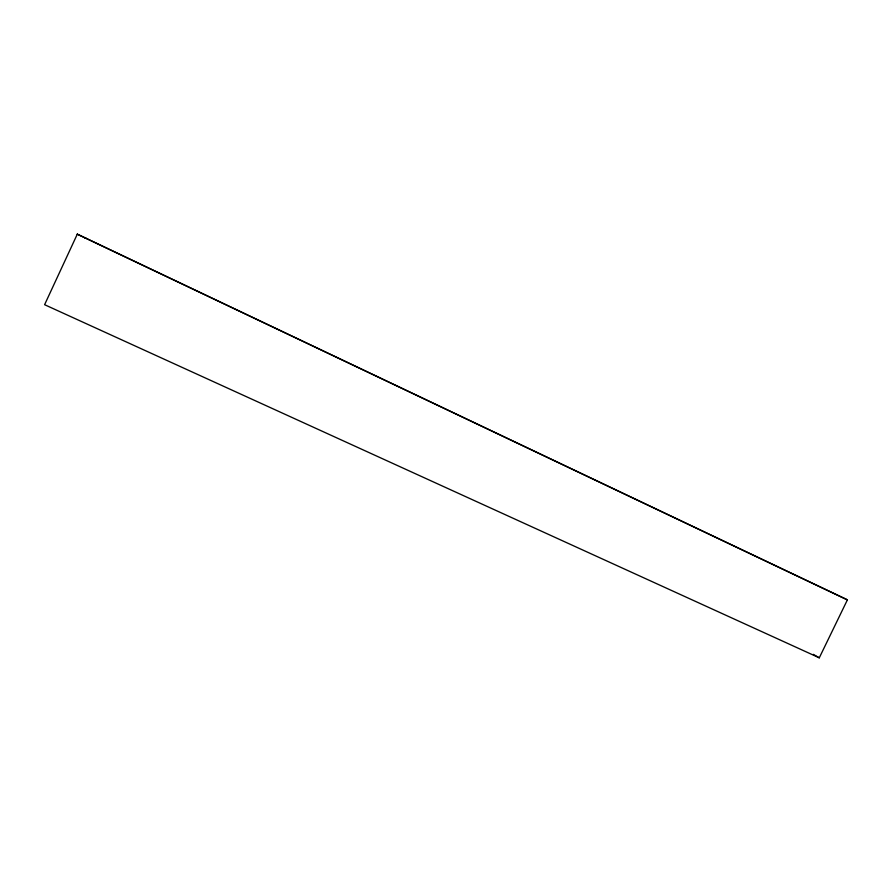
<?xml version="1.0" encoding="UTF-8"?>
<svg xmlns="http://www.w3.org/2000/svg" width="892" height="892" viewBox="0 0 892 892"><rect width="100%" height="100%" fill="white"/><g stroke="black" fill="none" stroke-linecap="round" stroke-linejoin="round"><path stroke-width="1.34" d="M77.303 234.172L44.6 304.696L819.28 657.828L847.4 599.859L77.303 234.172L847.4 599.859M84.718 237.707L86.134 238.376M813.303 654.349L819.28 657.828"/></g></svg>
